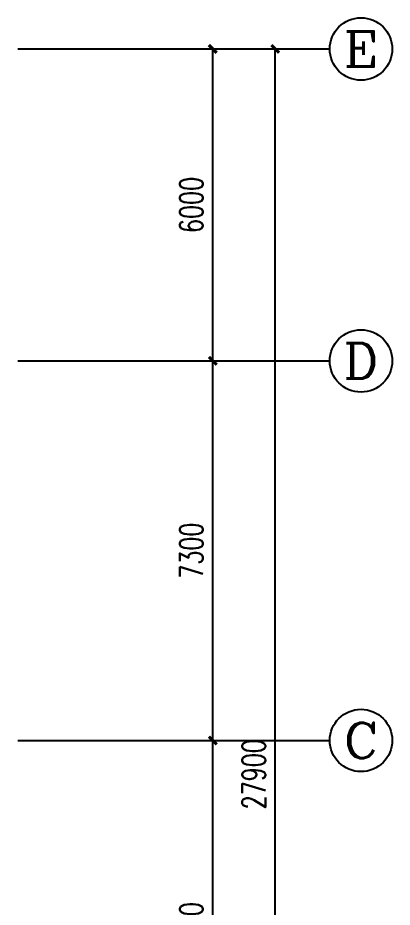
# Model space of a CAD drawing. Extents: x 185245 to 1992634, y -19957 to 755165.
# Drawn here: x 1910317 to 1917517, y 342953 to 360061 of the extents above; entities that cross this region are included whole.
import ezdxf
from ezdxf.enums import TextEntityAlignment as Align

# ---------------------------------------------------------------- set-up
doc = ezdxf.new("R2010")
doc.units = 0
doc.header["$LTSCALE"] = 1000
doc.header["$MEASUREMENT"] = 0
doc.layers.add('AXIS', color=3, linetype='Continuous')
doc.layers.add('AXIS_TEXT', color=7, linetype='Continuous')
doc.styles.add('_TCH_AXIS', font='COMPLEX', dxfattribs={"bigfont": 'GBCBIG'})
doc.styles.add('_TCH_DIM_T3', font='SIMPLEX', dxfattribs={"width": 0.705882, "bigfont": 'GBCBIG'})
doc.styles.add('COMPLEX', font='COMPLEX')
doc.dimstyles.new('_TCH_ARCH&&150', dxfattribs={"dimtxt": 446.25, "dimasz": 150, "dimexe": 375, "dimexo": 450, "dimgap": 189.375, "dimtad": 1, "dimdec": 0, "dimzin": 0, "dimdsep": 46, "dimtxsty": '_TCH_DIM_T3', "dimblk": 'ARCHTICK', "dimcen": 0.09, "dimclrt": 7, "dimazin": 2, "dimtfac": 1, "dimtdec": 0, "dimtix": 1, "dimtmove": 2, "dimatfit": 3, "dimfxl": 0, "dimtolj": 1, "dimtzin": 0, "dimarcsym": 0})

# ---------------------------------------------------------------- blocks, each defined once
blk = doc.blocks.new('_ArchTick')
at = {"color": 0, "linetype": 'ByBlock', "const_width": 0.4}
blk.add_lwpolyline([(-0.5, -0.5), (0.5, 0.5)], dxfattribs=at)
blk = doc.blocks.new('*D95')
at = {"layer": 'AXIS', "color": 0, "lineweight": -2, "transparency": 16777216}
for p, q in [((1910767, 346161), (1914442, 346161)), ((1914067, 338861), (1914067, 346161)), ((1910767, 338861), (1914442, 338861))]:
    blk.add_line(p, q, dxfattribs=at)
at = {"layer": 'Defpoints', "color": 0, "transparency": 16777216}
for p in [(1910317, 346161), (1914067, 346161), (1910317, 338861)]:
    blk.add_point(p, dxfattribs=at)
at = {"layer": 'AXIS', "color": 0, "lineweight": -2, "transparency": 16777216, "xscale": 150, "yscale": 150, "zscale": 150}
for p, rotation in [((1914067, 346161), 90), ((1914067, 338861), 270)]:
    blk.add_blockref('_ArchTick', p, dxfattribs=dict(at, rotation=rotation))
at = {"layer": 'AXIS', "color": 7, "transparency": 16777216, "insert": (1913655, 342511), "char_height": 446.2, "attachment_point": 5, "rotation": 90, "style": '_TCH_DIM_T3'}
blk.add_mtext('\\A1;7300', dxfattribs=at)
blk = doc.blocks.new('*D96')
at = {"layer": 'AXIS', "color": 0, "lineweight": -2, "transparency": 16777216}
for p, q in [((1910767, 353461), (1914442, 353461)), ((1914067, 346161), (1914067, 353461)), ((1910767, 346161), (1914442, 346161))]:
    blk.add_line(p, q, dxfattribs=at)
at = {"layer": 'Defpoints', "color": 0, "transparency": 16777216}
for p in [(1910317, 353461), (1914067, 353461), (1910317, 346161)]:
    blk.add_point(p, dxfattribs=at)
at = {"layer": 'AXIS', "color": 0, "lineweight": -2, "transparency": 16777216, "xscale": 150, "yscale": 150, "zscale": 150}
for p, rotation in [((1914067, 353461), 90), ((1914067, 346161), 270)]:
    blk.add_blockref('_ArchTick', p, dxfattribs=dict(at, rotation=rotation))
at = {"layer": 'AXIS', "color": 7, "transparency": 16777216, "insert": (1913655, 349811), "char_height": 446.2, "attachment_point": 5, "rotation": 90, "style": '_TCH_DIM_T3'}
blk.add_mtext('\\A1;7300', dxfattribs=at)
blk = doc.blocks.new('*D97')
at = {"layer": 'AXIS', "color": 0, "lineweight": -2, "transparency": 16777216}
for p, q in [((1910767, 359461), (1914442, 359461)), ((1914067, 353461), (1914067, 359461)), ((1910767, 353461), (1914442, 353461))]:
    blk.add_line(p, q, dxfattribs=at)
at = {"layer": 'Defpoints', "color": 0, "transparency": 16777216}
for p in [(1910317, 359461), (1914067, 359461), (1910317, 353461)]:
    blk.add_point(p, dxfattribs=at)
at = {"layer": 'AXIS', "color": 0, "lineweight": -2, "transparency": 16777216, "xscale": 150, "yscale": 150, "zscale": 150}
for p, rotation in [((1914067, 359461), 90), ((1914067, 353461), 270)]:
    blk.add_blockref('_ArchTick', p, dxfattribs=dict(at, rotation=rotation))
at = {"layer": 'AXIS', "color": 7, "transparency": 16777216, "insert": (1913655, 356461), "char_height": 446.2, "attachment_point": 5, "rotation": 90, "style": '_TCH_DIM_T3'}
blk.add_mtext('\\A1;6000', dxfattribs=at)
blk = doc.blocks.new('*D98')
at = {"layer": 'AXIS', "color": 0, "lineweight": -2, "transparency": 16777216}
for p, q in [((1910767, 359461), (1915642, 359461)), ((1915267, 331561), (1915267, 359461)), ((1910767, 331561), (1915642, 331561))]:
    blk.add_line(p, q, dxfattribs=at)
at = {"layer": 'Defpoints', "color": 0, "transparency": 16777216}
for p in [(1910317, 359461), (1915267, 359461), (1910317, 331561)]:
    blk.add_point(p, dxfattribs=at)
at = {"layer": 'AXIS', "color": 0, "lineweight": -2, "transparency": 16777216, "xscale": 150, "yscale": 150, "zscale": 150}
for p, rotation in [((1915267, 359461), 90), ((1915267, 331561), 270)]:
    blk.add_blockref('_ArchTick', p, dxfattribs=dict(at, rotation=rotation))
at = {"layer": 'AXIS', "color": 7, "transparency": 16777216, "insert": (1914855, 345511), "char_height": 446.2, "attachment_point": 5, "rotation": 90, "style": '_TCH_DIM_T3'}
blk.add_mtext('\\A1;27900', dxfattribs=at)
blk = doc.blocks.new('_AXISO')
blk.add_circle((0, 0), 0.5)
at = {"layer": 'AXIS_TEXT', "style": 'COMPLEX', "width": 1.041667}
blk.add_attdef('A', text='', height=0.56, dxfattribs=at).set_placement((-0.25, -0.28), (0.25, -0.28), align=Align.FIT)

msp = doc.modelspace()

# ---------------------------------------------------------------- linework, layer by layer
at = {"layer": 'AXIS', "color": 3}
for p, q in [((1910317.1, 359460.6), (1916317.1, 359460.6)), ((1910317.1, 353460.6), (1916317.1, 353460.6)), ((1910317.1, 346160.6), (1916317.1, 346160.6))]:
    msp.add_line(p, q, dxfattribs=at)

# ---------------------------------------------------------------- block references
ref = msp.add_blockref('_AXISO', (1916917.1, 359460.6), dxfattribs=dict(at, xscale=1200, yscale=1200, zscale=1200))
ref.add_attrib('A', 'E', dxfattribs={"layer": 'AXIS_TEXT', "color": 3, "height": 678.8, "style": '_TCH_AXIS', "width": 1.3125}).set_placement((1916577.7, 359121.1), (1917256.5, 359121.1), align=Align.FIT)
ref = msp.add_blockref('_AXISO', (1916917.1, 353460.6), dxfattribs=dict(at, xscale=1200, yscale=1200, zscale=1200))
ref.add_attrib('A', 'D', dxfattribs={"layer": 'AXIS_TEXT', "color": 3, "height": 678.8, "style": '_TCH_AXIS', "width": 1.235294}).set_placement((1916577.7, 353121.1), (1917256.5, 353121.1), align=Align.FIT)
ref = msp.add_blockref('_AXISO', (1916917.1, 346160.6), dxfattribs=dict(at, xscale=1200, yscale=1200, zscale=1200))
ref.add_attrib('A', 'C', dxfattribs={"layer": 'AXIS_TEXT', "color": 3, "height": 678.8, "style": '_TCH_AXIS', "width": 1.4}).set_placement((1916577.7, 345821.1), (1917256.5, 345821.1), align=Align.FIT)

# ---------------------------------------------------------------- dimensions: what is measured, and where the dimension line sits
for p1, p2, distance, picture, middle in [((1910317.1, 353460.6), (1910317.1, 359460.6), -3750, '*D97', (1913654.6, 356460.6)), ((1910317.1, 331560.6), (1910317.1, 359460.6), -4950, '*D98', (1914854.6, 345510.6)), ((1910317.1, 346160.6), (1910317.1, 353460.6), -3750, '*D96', (1913654.6, 349810.6)), ((1910317.1, 338860.6), (1910317.1, 346160.6), -3750, '*D95', (1913654.6, 342510.6))]:
    dim = msp.add_aligned_dim(p1=p1, p2=p2, distance=distance, dimstyle='_TCH_ARCH&&150', dxfattribs=at)
    dim.commit()
    dim.dimension.update_dxf_attribs({"geometry": picture, "text_midpoint": middle})

doc.saveas('drawing.dxf')
